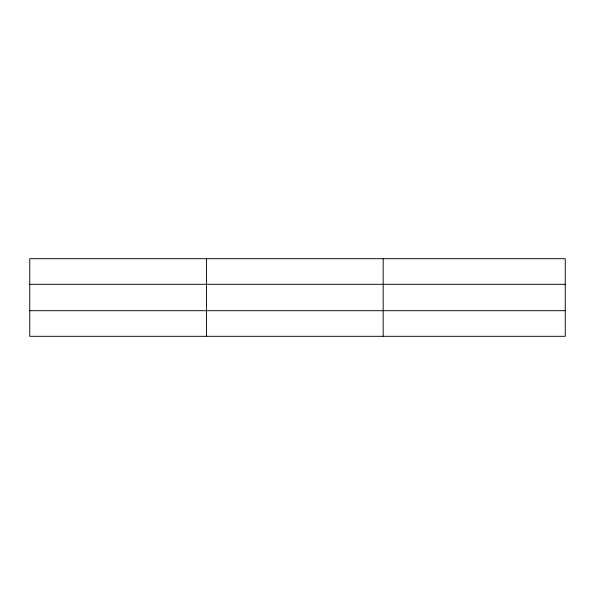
<?xml version="1.0" encoding="UTF-8"?>
<svg xmlns="http://www.w3.org/2000/svg" width="595" height="595" viewBox="0 0 595 595"><rect width="100%" height="100%" fill="white"/><g stroke="black" fill="none" stroke-linecap="round" stroke-linejoin="round"><path stroke-width="0.89" d="M206.465 258.691L206.465 336.309M383.18 258.691L383.18 336.309M565.25 310.694L565.25 336.309L29.75 336.309L29.75 258.691L565.25 258.691L565.25 310.694L29.75 310.694M29.75 284.306L565.25 284.306"/></g></svg>
